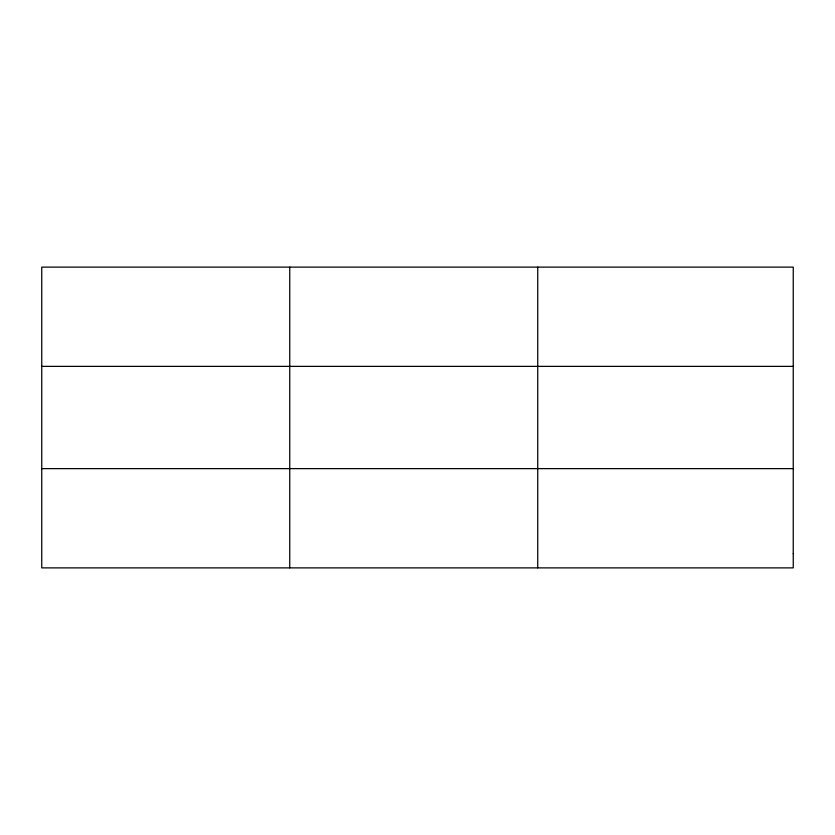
<?xml version="1.0" encoding="UTF-8"?>
<svg xmlns="http://www.w3.org/2000/svg" width="835" height="835" viewBox="0 0 835 835"><rect width="100%" height="100%" fill="white"/><g stroke="black" fill="none" stroke-linecap="round" stroke-linejoin="round"><path stroke-width="1.25" d="M289.745 567.884L289.745 267.116M537.74 567.884L537.74 267.116M41.75 366.367L793.25 366.367M41.75 468.633L793.25 468.633M793.25 553.709L793.25 567.884L41.75 567.884L41.75 267.116L793.25 267.116L793.25 553.709"/></g></svg>
